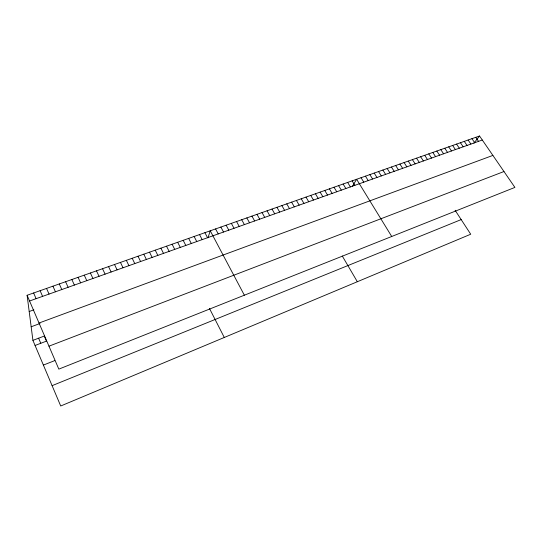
<?xml version="1.0" encoding="UTF-8"?>
<svg xmlns="http://www.w3.org/2000/svg" width="542" height="542" viewBox="0 0 542 542"><rect width="100%" height="100%" fill="white"/><g stroke="black" fill="none" stroke-linecap="round" stroke-linejoin="round"><path stroke-width="0.81" d="M207.999 237.782L210.249 230.797L244.354 295.2M352.347 186.434L356.609 179.273L391.724 236.488M473.904 143.196L479.534 136.001L514.9 187.41L58.827 369.122L27.1 295.275L479.534 136.001M52.1 385.66L461.181 219.591M43.387 365.078L54.803 360.593M48.97 346.175L503.972 171.529M35.074 345.457L46.443 341.135L44.268 336.06L32.913 340.349L60.718 405.999L470.72 234.225L455.111 210.282M39.017 323.025L492.888 155.412M31.165 326.779L40.061 323.486M29.193 311.514L33.861 309.828M29.559 301.006L482.292 140.019M475.754 137.329L478.518 141.36M471.953 138.671L474.717 142.715M468.132 140.012L470.896 144.07M464.291 141.367L467.055 145.439M460.429 142.722L463.193 146.807M456.547 144.091L459.311 148.19M452.645 145.466L455.402 149.578M448.715 146.848L451.479 150.974M444.772 148.237L447.529 152.377M440.802 149.633L443.566 153.792M436.811 151.042L439.576 155.208M432.801 152.451L435.558 156.638M428.769 153.874L431.527 158.068M424.711 155.297L427.469 159.511M420.633 156.733L423.39 160.96M416.534 158.183L419.284 162.424M412.408 159.633L415.158 163.887M408.262 161.089L411.012 165.364M404.088 162.559L406.839 166.848M399.894 164.036L402.645 168.338M395.674 165.52L398.424 169.842M391.432 167.017L394.183 171.347M387.164 168.515L389.915 172.864M382.876 170.025L385.619 174.395M378.56 171.55L381.304 175.926M374.217 173.074L376.961 177.471M369.854 174.612L372.598 179.023M365.464 176.157L368.208 180.588M361.047 177.715L363.79 182.159M352.137 180.845L354.874 185.323M347.646 182.43L350.383 186.922M343.127 184.023L345.864 188.535M338.581 185.621L341.311 190.147M334.007 187.234L336.738 191.773M329.407 188.853L332.138 193.413M324.787 190.479L327.51 195.059M320.132 192.119L322.849 196.712M315.444 193.765L318.168 198.379M310.735 195.425L313.452 200.052M342.28 256L357.334 281.725M306 197.092L308.716 201.739M301.23 198.772L303.947 203.44M296.433 200.459L299.15 205.14M291.61 202.159L294.32 206.861M286.759 203.867L289.462 208.589M281.874 205.587L284.577 210.323M276.962 207.315L279.658 212.071M272.016 209.056L274.713 213.833M267.043 210.804L269.74 215.601M262.043 212.566L264.733 217.383M257.003 214.341L259.693 219.171M251.942 216.123L254.625 220.973M246.84 217.918L249.523 222.789M241.712 219.727L244.388 224.612M236.549 221.542L239.225 226.448M231.359 223.372L234.029 228.297M226.129 225.208L228.792 230.16M220.872 227.064L223.534 232.03M215.581 228.927L218.236 233.914M204.903 232.681L207.552 237.714M199.524 234.578L202.173 239.625M194.111 236.481L196.753 241.556M188.663 238.399L191.299 243.493M183.182 240.33L185.811 245.445M177.661 242.274L180.29 247.409M209.442 308.391L224.286 337.47M172.112 244.225L174.727 249.381M166.523 246.197L169.138 251.373M160.893 248.175L163.501 253.378M155.229 250.174L157.83 255.39M149.531 252.179L152.126 257.423M143.793 254.198L146.381 259.462M138.014 256.231L140.602 261.522M132.201 258.277L134.782 263.588M126.347 260.336L128.921 265.675M120.453 262.416L123.02 267.768M114.525 264.503L117.086 269.882M108.549 266.603L111.11 272.009M102.54 268.724L105.087 274.15M96.483 270.851L99.03 276.305M90.392 272.999L92.926 278.473M84.254 275.153L86.788 280.654M78.082 277.328L80.602 282.856M71.862 279.523L74.376 285.072M65.596 281.725L68.109 287.301M59.295 283.947L61.795 289.543M52.94 286.183L55.433 291.806M46.551 288.432L49.037 294.082M40.115 290.695L42.588 296.372M33.631 292.978L36.097 298.683M38.611 338.201L40.779 343.289M27.1 295.275L32.913 340.349"/></g></svg>
